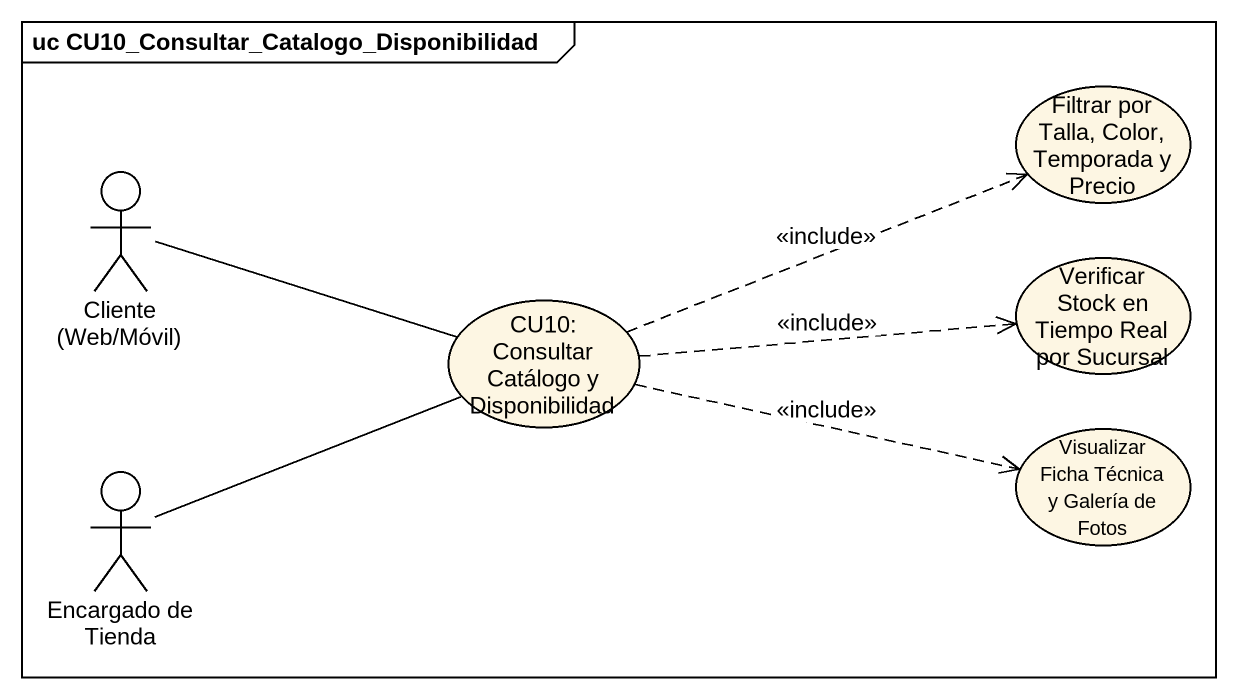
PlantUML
@startuml
mainframe uc CU10_Consultar_Catalogo_Disponibilidad
usecase "Filtrar por Talla, Color, Temporada y Precio" as Filtrar_por_Talla_Color
actor "Cliente (Web/Móvil)" as Cliente_Web_Móvil
usecase "CU10: Consultar Catálogo y Disponibilidad" as CU10_Consultar_Catálogo_y
usecase "Verificar Stock en Tiempo Real por Sucursal" as Verificar_Stock_en_Tiempo
actor "Encargado de Tienda" as Encargado_de_Tienda
usecase "Visualizar Ficha Técnica y Galería de Fotos" as Visualizar_Ficha_Técnica_y
Cliente_Web_Móvil -right- CU10_Consultar_Catálogo_y
CU10_Consultar_Catálogo_y .right.> Filtrar_por_Talla_Color : <<include>>
CU10_Consultar_Catálogo_y .right.> Verificar_Stock_en_Tiempo : <<include>>
CU10_Consultar_Catálogo_y .right.> Visualizar_Ficha_Técnica_y : <<include>>
Encargado_de_Tienda -right- CU10_Consultar_Catálogo_y
@enduml
